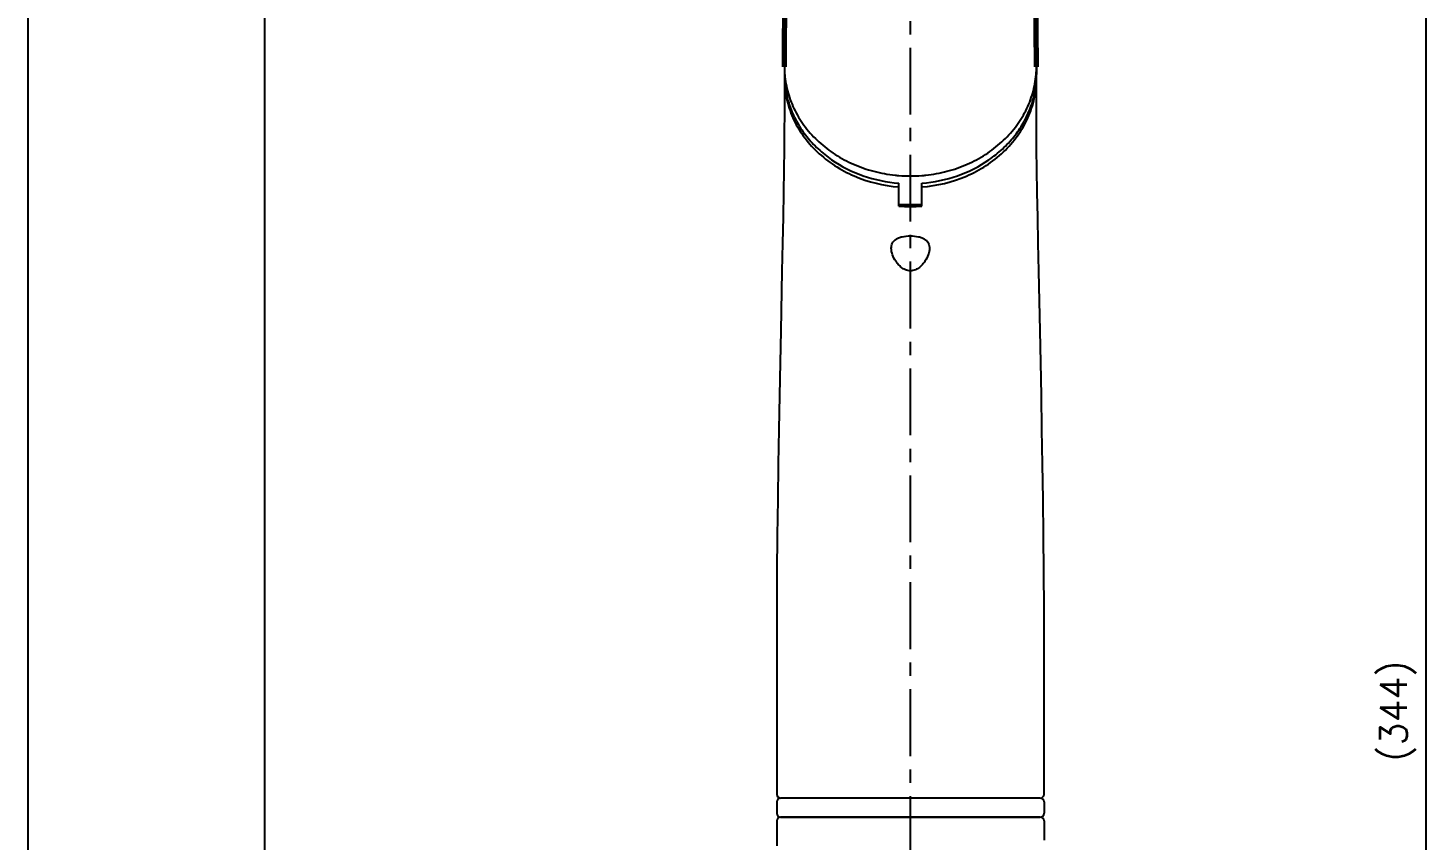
# Model space of a CAD drawing. Extents: x 40217 to 40811, y 11735 to 12155.
# Drawn here: x 40216.8 to 40399.8, y 11942.4 to 12048.8 of the extents above; entities that cross this region are included whole.
import ezdxf

# ---------------------------------------------------------------- set-up
doc = ezdxf.new("R2010")
doc.units = 0
doc.header["$LTSCALE"] = 7
doc.header["$MEASUREMENT"] = 0
doc.linetypes.add('CENTER', pattern=[2, 1.25, -0.25, 0.25, -0.25])
doc.layers.get('0').update_dxf_attribs({"color": 2, "linetype": 'CONTINUOUS'})
for name, color, linetype in [('02___PRT_ALL_AXES', 7, 'CONTINUOUS'), ('1', 1, 'CENTER'), ('CL', 1, 'CENTER'), ('DIM', 2, 'CONTINUOUS')]:
    doc.layers.add(name, color=color, linetype=linetype)
doc.styles.add('GHS', font='romans', dxfattribs={"bigfont": 'ghs'})

# ---------------------------------------------------------------- blocks, each defined once
blk = doc.blocks.new('BORDER')
blk.add_line((0, 1), (0, 0))

msp = doc.modelspace()

# ---------------------------------------------------------------- linework, layer by layer
at = {"color": 4}
msp.add_line((40247.77103, 11746.11559), (40247.77103, 12136.11559), dxfattribs=at)
at = {"color": 6, "linetype": 'Continuous'}
msp.add_line((40348.76193, 12044.42089), (40348.75448, 12044.84623), dxfattribs=at)
at = {"color": 7, "linetype": 'Continuous'}
for p, q in [((40315.79704, 12042.19), (40315.79703, 12037.42858)), ((40315.80398, 12042.48273), (40315.79711, 12042.1901)), ((40315.8355, 12042.70343), (40315.83707, 12042.68373)), ((40315.8355, 12042.70343), (40315.83783, 12042.68377)), ((40348.75624, 12042.68383), (40348.75856, 12042.70343)), ((40348.757, 12042.68378), (40348.75856, 12042.70343)), ((40348.79695, 12042.17127), (40348.79009, 12042.47876)), ((40348.79703, 12037.42858), (40348.79703, 12042.17863)), ((40330.28437, 12029.49587), (40330.3017, 12029.49404)), ((40330.28514, 12029.50134), (40330.30251, 12029.4998)), ((40334.29155, 12029.4998), (40334.3089, 12029.50134)), ((40334.29236, 12029.49404), (40334.30968, 12029.49587)), ((40330.76774, 12027.95083), (40330.79703, 12027.94849)), ((40330.76786, 12027.95183), (40330.79703, 12027.94837)), ((40330.78972, 12028.38217), (40330.76947, 12028.38379)), ((40330.78975, 12028.38239), (40330.76955, 12028.38462)), ((40330.77973, 12028.44971), (40330.79703, 12028.44833)), ((40330.77976, 12028.44996), (40330.79703, 12028.44833)), ((40330.79703, 12025.44859), (40330.79703, 12028.44833)), ((40333.79703, 12028.44833), (40333.81458, 12028.45001)), ((40333.79703, 12028.44833), (40333.81461, 12028.44973)), ((40333.79703, 12025.44859), (40333.79703, 12028.44833)), ((40333.82451, 12028.38462), (40333.80432, 12028.38239)), ((40333.8246, 12028.38379), (40333.80434, 12028.38217)), ((40314.79703, 11968.12858), (40314.79703, 11948.42858)), ((40349.79703, 11948.42858), (40349.79703, 11968.12858)), ((40314.79703, 11947.42858), (40314.79703, 11945.92858)), ((40349.29703, 11947.92858), (40315.29703, 11947.92858)), ((40349.29703, 11947.92858), (40315.29703, 11947.92858)), ((40349.79703, 11947.42858), (40349.79703, 11945.92858)), ((40314.79705, 11944.92858), (40314.79444, 11941.68199)), ((40349.29703, 11945.42858), (40315.29703, 11945.42858)), ((40315.29746, 11945.42858), (40349.29655, 11945.42858)), ((40349.79707, 11944.92859), (40349.79707, 11942.42858))]:
    msp.add_line(p, q, dxfattribs=at)
for points in [[(40315.79703, 12037.42819), (40315.79023, 12035.34846), (40315.76868, 12032.89389), (40315.73319, 12030.17728), (40315.68505, 12027.21169), (40315.62583, 12024.0091), (40315.55731, 12020.58177), (40315.48144, 12016.94468), (40315.31623, 12009.10833)], [(40349.11262, 12016.94468), (40349.03675, 12020.58177), (40348.96823, 12024.0091), (40348.90901, 12027.21169), (40348.86087, 12030.17728), (40348.82538, 12032.89389), (40348.80383, 12035.34846), (40348.79703, 12037.42819)], [(40349.79703, 11968.12858), (40349.78835, 11972.71842), (40349.76186, 11977.54176), (40349.71997, 11982.31915), (40349.6651, 11987.03389), (40349.59963, 11991.66942), (40349.52589, 11996.20995), (40349.44617, 12000.63995), (40349.36275, 12004.94386), (40349.27783, 12009.10833), (40349.11262, 12016.94468)], [(40315.31623, 12009.10833), (40315.23131, 12004.94386), (40315.14789, 12000.63995), (40315.06817, 11996.20995), (40314.99443, 11991.66942), (40314.92896, 11987.03389), (40314.87409, 11982.31915), (40314.8322, 11977.54176), (40314.80571, 11972.71842), (40314.79703, 11968.12858)]]:
    msp.add_lwpolyline(points, dxfattribs=at)
for centre, radius, start, end in [((40328.18645, 12043.67877), 12.38941, 180.000871, 184.5151738), ((40336.40761, 12043.67877), 12.38941, 355.4848245, 359.999129), ((40328.18027, 12042.67873), 12.38324, 180.0007207, 183.6237769), ((40328.19673, 12042.67981), 12.39974, 183.6239222, 184.327911), ((40328.23277, 12042.683), 12.43591, 184.3300611, 188.2541434), ((40336.36135, 12042.68303), 12.43586, 351.7790233, 355.6736786), ((40336.40066, 12042.67949), 12.39639, 355.6762816, 356.5007604), ((40336.41214, 12042.67881), 12.38489, 356.5006604, 359.9989381), ((40328.28127, 12042.68985), 12.4849, 188.2532929, 189.2416876), ((40328.34613, 12042.70099), 12.5507, 189.2443074, 192.7935945), ((40328.42754, 12042.71917), 12.63412, 192.7922657, 194.2429605), ((40336.16333, 12042.71985), 12.63738, 345.7012344, 347.1536866), ((40336.2472, 12042.70116), 12.55145, 347.1517508, 350.7406311), ((40336.31361, 12042.68963), 12.48405, 350.7438289, 351.7803639), ((40328.52021, 12042.74321), 12.72985, 194.245225, 197.3072462), ((40328.63547, 12042.77899), 12.85054, 197.306635, 199.3898285), ((40328.7183, 12042.80789), 12.93826, 199.3887831, 200.4857246), ((40335.87109, 12042.80959), 12.94323, 339.2807395, 340.4015284), ((40335.96371, 12042.77708), 12.84508, 340.3995812, 343.2596458), ((40336.08864, 12042.73922), 12.71453, 343.2608508, 345.6997716), ((40332.29263, 12048.37391), 18.98456, 263.9802799, 265.5056829), ((40332.29749, 12048.43512), 19.04596, 265.5055405, 274.4944294), ((40332.30143, 12048.37391), 18.98456, 274.494287, 276.0197201), ((40332.29703, 12044.70164), 19.06242, 265.4867951, 274.5132049), ((40332.29731, 12044.43362), 19.04422, 265.4816223, 274.5183777), ((40315.29703, 11948.42858), 0.5, 180, 270), ((40349.29703, 11948.42858), 0.5, 270, 0), ((40315.29703, 11947.42858), 0.5, 90, 180), ((40349.29703, 11947.42858), 0.5, 0, 90), ((40315.29699, 11944.92859), 0.5, 90, 179.9999838), ((40315.29703, 11945.92858), 0.5, 180, 270), ((40349.29701, 11944.92858), 0.5, 0.0000189, 90), ((40349.29703, 11945.92858), 0.5, 270, 0)]:
    msp.add_arc(centre, radius, start, end, dxfattribs=at)
msp.add_open_spline([(40315.79703, 12043.67858), (40315.79703, 12043.74131), (40315.79751, 12043.80405), (40315.79846, 12043.8668)], degree=3, dxfattribs=at)
for points, knots in [([(40315.79703, 12042.17863), (40315.79703, 12041.29866), (40315.98781, 12039.5234), (40316.83345, 12036.96406), (40318.20767, 12034.58642), (40320.70141, 12031.739), (40324.87724, 12029.05112), (40328.77258, 12028.11164), (40330.76774, 12027.95083)], [0, 0, 0, 0, 0.116774421, 0.234829408, 0.355236237, 0.478698968, 0.734377809, 1, 1, 1, 1]), ([(40315.83707, 12042.68373), (40315.9032, 12041.86317), (40316.20259, 12040.22019), (40317.12992, 12037.87393), (40318.50746, 12035.70307), (40320.29199, 12033.77266), (40322.42914, 12032.13807), (40324.85529, 12030.84595), (40327.49813, 12029.93306), (40329.34795, 12029.5955), (40330.28437, 12029.49587)], [0, 0, 0, 0, 0.116634081, 0.234797276, 0.355342631, 0.47880342, 0.605345959, 0.734774398, 0.866578367, 1, 1, 1, 1]), ([(40333.79703, 12027.94849), (40335.79435, 12028.10637), (40339.69499, 12029.04127), (40343.87841, 12031.72668), (40346.37783, 12034.57425), (40347.75574, 12036.95286), (40348.60435, 12039.51387), (40348.79651, 12041.29063), (40348.79703, 12042.17137)], [0, 0, 0, 0, 0.265619559, 0.521312178, 0.644779994, 0.765187052, 0.883236465, 1, 1, 1, 1]), ([(40334.30968, 12029.49587), (40335.2461, 12029.5955), (40337.09593, 12029.93305), (40339.73878, 12030.84595), (40342.16493, 12032.13808), (40344.30209, 12033.77268), (40346.08662, 12035.70309), (40347.46415, 12037.87397), (40348.39148, 12040.22023), (40348.69087, 12041.86322), (40348.757, 12042.68378)], [0, 0, 0, 0, 0.133421657, 0.265225644, 0.394654093, 0.52119663, 0.644657406, 0.765202742, 0.883365922, 1, 1, 1, 1]), ([(40316.59826, 12038.27983), (40316.84662, 12037.61504), (40317.45948, 12036.31242), (40318.68562, 12034.51242), (40320.19983, 12032.88676), (40322.57661, 12030.98293), (40326.09394, 12029.21919), (40329.19862, 12028.57616), (40330.77973, 12028.44971)], [0, 0, 0, 0, 0.117213183, 0.236557725, 0.358364903, 0.482745164, 0.738020709, 1, 1, 1, 1]), ([(40333.81461, 12028.44973), (40335.39086, 12028.57582), (40338.48617, 12029.21574), (40341.99481, 12030.9698), (40344.36844, 12032.86339), (40345.88249, 12034.48064), (40347.11083, 12036.27178), (40347.72685, 12037.56847), (40347.97722, 12038.23042)], [0, 0, 0, 0, 0.261934116, 0.517194993, 0.641582236, 0.763405053, 0.882769378, 1, 1, 1, 1]), ([(40332.29703, 12016.96184), (40332.07194, 12016.96184), (40331.64005, 12017.06122), (40331.11612, 12017.39441), (40330.70945, 12017.78924), (40330.29546, 12018.33237), (40329.93369, 12019.03153), (40329.79702, 12019.63723), (40329.79703, 12019.92386)], [0, 0, 0, 0, 0.161203799, 0.306932677, 0.440328334, 0.565215554, 0.794720456, 1, 1, 1, 1]), ([(40329.79703, 12019.92386), (40329.79704, 12020.13847), (40329.85846, 12020.47414), (40330.10922, 12020.85361), (40330.39576, 12021.10294), (40330.77415, 12021.3009), (40331.40907, 12021.49815), (40331.93526, 12021.54784), (40332.29703, 12021.54784)], [0, 0, 0, 0, 0.19296342, 0.293518312, 0.404264627, 0.530705736, 0.674720232, 1, 1, 1, 1]), ([(40332.29703, 12021.54784), (40332.65882, 12021.54784), (40333.18502, 12021.49814), (40333.81996, 12021.30089), (40334.19834, 12021.10292), (40334.48487, 12020.85358), (40334.73561, 12020.47412), (40334.79702, 12020.13846), (40334.79703, 12019.92386)], [0, 0, 0, 0, 0.325293012, 0.469310048, 0.595748567, 0.706491777, 0.807044287, 1, 1, 1, 1]), ([(40334.79703, 12019.92386), (40334.79704, 12019.63726), (40334.6604, 12019.03163), (40334.29867, 12018.33252), (40333.88474, 12017.78941), (40333.47812, 12017.39454), (40332.95418, 12017.06119), (40332.52218, 12016.96184), (40332.29703, 12016.96184)], [0, 0, 0, 0, 0.20525757, 0.43473598, 0.559614971, 0.693011353, 0.838749504, 1, 1, 1, 1])]:
    msp.add_open_spline(points, degree=3, knots=knots, dxfattribs=at)
at = {"layer": '02___PRT_ALL_AXES', "color": 7, "linetype": 'Continuous'}
for p, q in [((40315.79703, 12043.67858), (40315.79703, 12042.67858)), ((40348.79703, 12043.67858), (40348.79703, 12042.67858))]:
    msp.add_line(p, q, dxfattribs=at)
at = {"layer": '1', "color": 7, "linetype": 'Continuous', "lineweight": 70}
for p, q in [((40315.79705, 12043.67858), (40316.02663, 12074.29087)), ((40348.79702, 12043.67858), (40348.56743, 12074.29087))]:
    msp.add_line(p, q, dxfattribs=at)
at = {"layer": 'CL'}
msp.add_line((40332.29703, 11785.42814), (40332.29703, 12133.2351), dxfattribs=at)
at = {"layer": 'DIM'}
msp.add_line((40399.80356, 11790.42814), (40399.80356, 12128.23503), dxfattribs=at)

# ---------------------------------------------------------------- block references
at = {"xscale": 594, "yscale": 420, "zscale": 594}
msp.add_blockref('BORDER', (40216.77103, 11735.11559), dxfattribs=at)

# ---------------------------------------------------------------- texts
at = {"layer": 'DIM', "insert": (40396.13689, 11959.33159), "char_height": 3.5, "attachment_point": 5, "rotation": 90, "style": 'GHS'}
msp.add_mtext('\\A1;(344)', dxfattribs=at)

doc.saveas('drawing.dxf')
